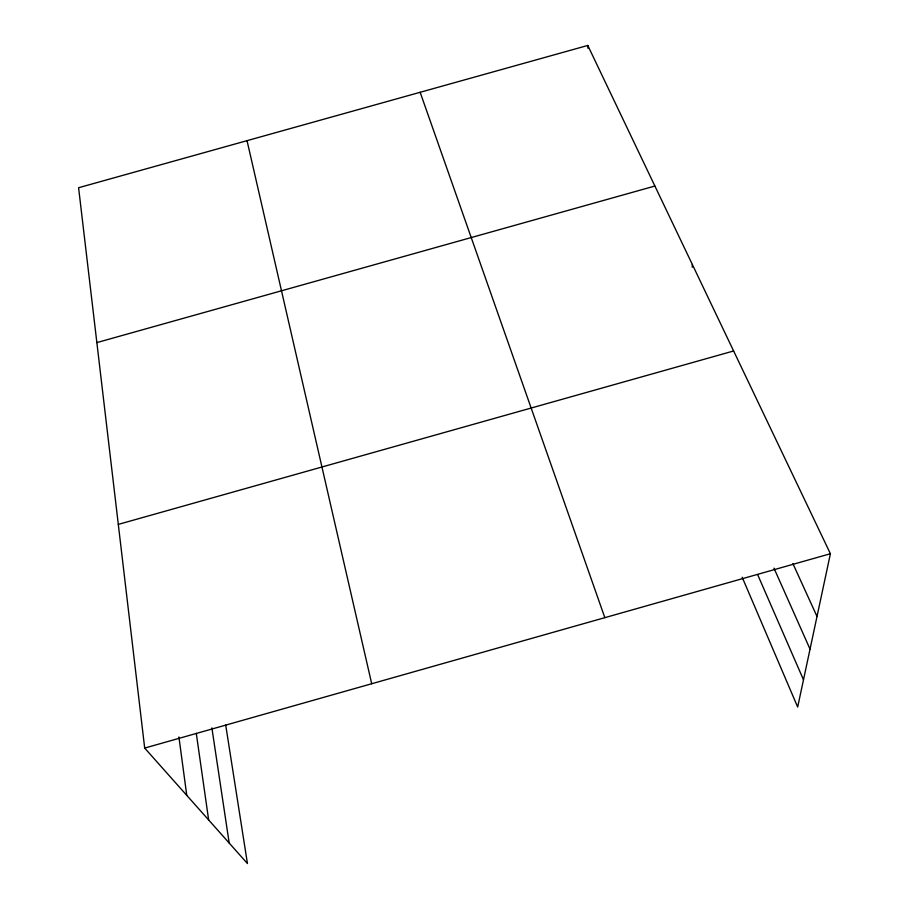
<?xml version="1.0" encoding="UTF-8"?>
<svg xmlns="http://www.w3.org/2000/svg" width="909" height="909" viewBox="0 0 909 909"><rect width="100%" height="100%" fill="white"/><g stroke="black" fill="none" stroke-linecap="round" stroke-linejoin="round"><path stroke-width="1.36" d="M692.26 267.28L692.328 264.474M225.705 725.087L247.441 863.55L144.69 748.084L78.594 187.731L587.782 45.45L830.406 553.729L797.67 707.043L742.176 577.238M144.69 748.084L830.406 553.729M118.306 524.402L733.62 350.976M96.865 342.591L654.889 186.038M792.909 563.614L817.009 616.461M773.968 568.148L810.033 649.117M757.663 574.636L803.488 679.796M420.151 92.286L604.837 617.666M247.032 140.668L371.701 683.738M211.877 727.882L229.193 843.052M196.287 733.347L208.65 819.952M178.914 736.96L186.765 795.364M587.782 45.45L587.953 48.257"/></g></svg>
